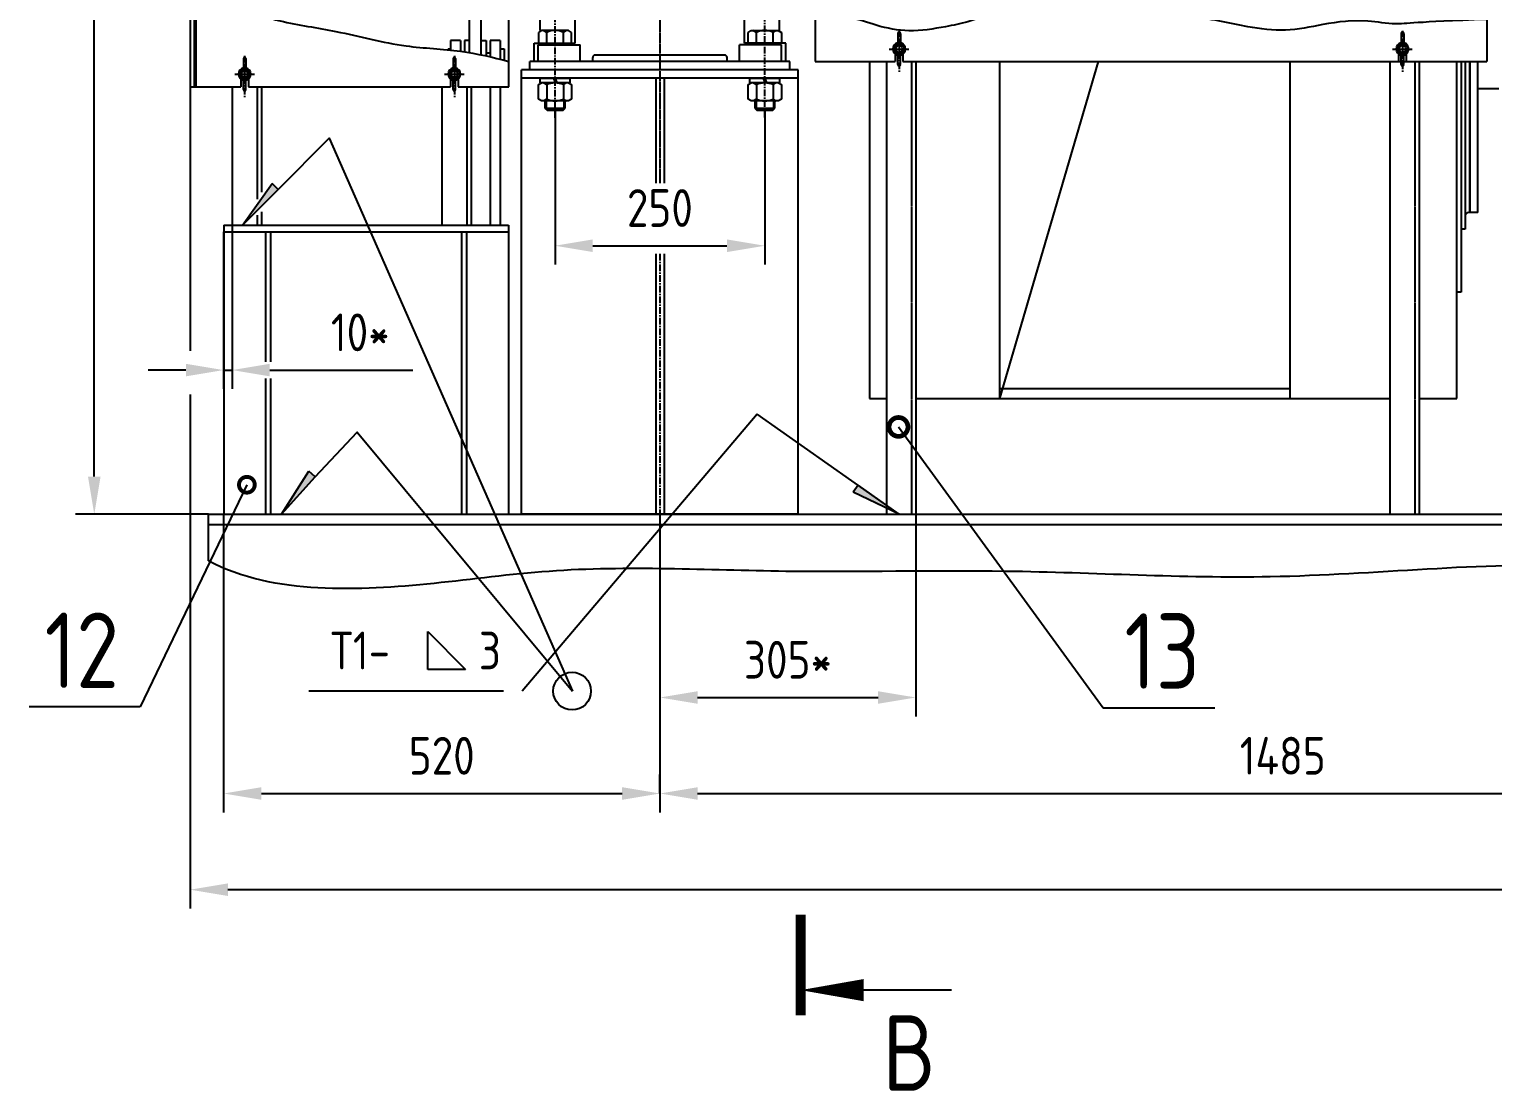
# Model space of a CAD drawing. Header units: millimetres. Extents: x -25976 to -4798, y -663 to 15440.
# Drawn here: x -17852 to -16107, y 13230 to 14497 of the extents above; entities that cross this region are included whole.
import ezdxf

# ---------------------------------------------------------------- set-up
doc = ezdxf.new("R2010")
doc.units = ezdxf.units.MM
doc.header["$LTSCALE"] = 0.25
doc.linetypes.add('CENTER', pattern=[50.8, 31.75, -6.35, 6.35, -6.35])
doc.linetypes.add('HIDDEN', pattern=[9.525, 6.35, -3.175])
for name, color, linetype in [('Bord', 1, 'Continuous'), ('Cen', 5, 'CENTER'), ('Con', 6, 'Continuous'), ('Cont', 6, 'Continuous'), ('Dim', 7, 'Continuous'), ('Hide', 2, 'HIDDEN'), ('Red', 1, 'Continuous'), ('Text', 3, 'Continuous'), ('Textb', 6, 'Continuous')]:
    doc.layers.add(name, color=color, linetype=linetype)
doc.styles.add('Style1', font='romans.shx', dxfattribs={"width": 0.8})
doc.dimstyles.new('LIN15', dxfattribs={"dimscale": 15, "dimtxt": 3, "dimasz": 3, "dimexe": 1.5, "dimexo": 0, "dimgap": 1.5, "dimtad": 1, "dimdec": 0, "dimzin": 13, "dimdsep": 46, "dimtxsty": 'Style1', "dimcen": 0, "dimclrt": 3, "dimadec": 0, "dimazin": 0, "dimtfac": 1, "dimtdec": 0, "dimtmove": 0, "dimatfit": 3, "dimfxl": 1, "dimtolj": 1, "dimtzin": 13, "dimarcsym": 0})
doc.dimstyles.new('Poz15', dxfattribs={"dimscale": 15, "dimtxt": 6, "dimasz": 2.5, "dimexe": 1.25, "dimexo": 0, "dimgap": 1.5, "dimtad": 2, "dimtoh": 1, "dimtxsty": 'Style1', "dimblk": 'DOTSMALL', "dimcen": 2.5, "dimclrt": 6, "dimadec": 0, "dimazin": 0, "dimtfac": 1, "dimtmove": 0, "dimatfit": 3, "dimldrblk": 'DOTSMALL', "dimfxl": 1, "dimarcsym": 0})
doc.dimstyles.new('Poz_15', dxfattribs={"dimscale": 15, "dimtxt": 6, "dimasz": 3, "dimexe": 1.25, "dimexo": 0, "dimgap": 1.5, "dimtad": 2, "dimtih": 1, "dimtoh": 1, "dimdec": 0, "dimtxsty": 'Style1', "dimblk": 'DOTSMALL', "dimcen": 2.5, "dimclrt": 6, "dimadec": 0, "dimazin": 0, "dimtfac": 1, "dimtdec": 0, "dimtmove": 0, "dimatfit": 3, "dimldrblk": 'DOTSMALL', "dimfxl": 1, "dimarcsym": 0})
doc.dimstyles.new('Svarka15', dxfattribs={"dimscale": 15, "dimtxt": 3, "dimasz": 4, "dimexe": 1.25, "dimexo": 0, "dimgap": 1.5, "dimtad": 1, "dimtoh": 1, "dimtxsty": 'Standard', "dimblk": 'Arrow', "dimcen": 2.5, "dimclrt": 3, "dimadec": 0, "dimazin": 0, "dimtfac": 1, "dimtmove": 0, "dimatfit": 3, "dimldrblk": 'Arrow', "dimfxl": 1, "dimarcsym": 0})

# ---------------------------------------------------------------- blocks, each defined once
blk = doc.blocks.new('*D191')
at = {"layer": 'Dim', "color": 0, "lineweight": -2, "transparency": 16777216}
for p, q in [((-17225.3, 14400), (-17225.3, 14215.8)), ((-16975.3, 14400), (-16975.3, 14215.8)), ((-17180.3, 14238.3), (-17020.3, 14238.3))]:
    blk.add_line(p, q, dxfattribs=at)
at = {"layer": 'Dim', "color": 0, "transparency": 16777216}
for points in [[(-17180.3, 14245.8), (-17180.3, 14230.8), (-17225.3, 14238.3)], [(-17020.3, 14245.8), (-17020.3, 14230.8), (-16975.3, 14238.3)]]:
    blk.add_solid(points, dxfattribs=at)
at = {"layer": 'Dim', "color": 3, "transparency": 16777216, "insert": (-17100.3, 14283.3), "char_height": 45, "attachment_point": 5, "style": 'Style1'}
blk.add_mtext('\\A1;250', dxfattribs=at)
blk = doc.blocks.new('*D196')
at = {"layer": 'Dim', "color": 0, "lineweight": -2, "transparency": 16777216}
for p, q in [((-17100.3, 13918), (-17100.3, 13677)), ((-16795.2, 13918), (-16795.2, 13677)), ((-17055.3, 13699.5), (-16840.2, 13699.5))]:
    blk.add_line(p, q, dxfattribs=at)
at = {"layer": 'Dim', "color": 0, "transparency": 16777216}
for points in [[(-17055.3, 13707), (-17055.3, 13692), (-17100.3, 13699.5)], [(-16840.2, 13707), (-16840.2, 13692), (-16795.2, 13699.5)]]:
    blk.add_solid(points, dxfattribs=at)
at = {"layer": 'Dim', "color": 3, "transparency": 16777216, "insert": (-16947.7, 13744.5), "char_height": 45, "attachment_point": 5, "style": 'Style1'}
blk.add_mtext('\\A1;305*', dxfattribs=at)
blk = doc.blocks.new('svarka02')
at = {"layer": 'Text'}
for p, q in [((9.73, 1.5), (9.73, 4.5)), ((9.73, 4.5), (12.73, 1.5)), ((12.73, 1.5), (9.73, 1.5))]:
    blk.add_line(p, q, dxfattribs=at)
at = {"layer": 'Text', "style": 'Style1', "width": 0.8}
for tag, p in [('Т1-', (2, 1.5)), ('6', (13.78, 1.5))]:
    blk.add_attdef(tag, p, '', height=3, dxfattribs=at)
blk = doc.blocks.new('svarka04')
at = {"layer": 'Text'}
blk.add_circle((0, 0), 1.5, dxfattribs=at)
blk = doc.blocks.new('Arrow')
blk.add_hatch(color=256).paths.add_polyline_path([(0, 0), (-1, 0), (-1, -0.167)])
blk.add_line((-1, 0), (-1, -0.167))
at = {"color": 0, "linetype": 'ByBlock', "lineweight": -2}
for q in [(-1, 0), (-1, -0.167)]:
    blk.add_line((0, 0), q, dxfattribs=at)
blk = doc.blocks.new('_DotSmall')
at = {"color": 0, "linetype": 'ByBlock', "const_width": 0.5}
blk.add_lwpolyline([(-0.0625, 0, 1), (0.0625, 0, 1)], format="xyb", close=True, dxfattribs=at)
blk = doc.blocks.new('*D207')
at = {"layer": 'Dim', "color": 0, "lineweight": -2, "transparency": 16777216}
for p, q in [((-17100.3, 13918), (-17100.3, 13562.5)), ((-15615.3, 13918), (-15615.3, 13562.5)), ((-17055.3, 13585), (-15660.3, 13585))]:
    blk.add_line(p, q, dxfattribs=at)
at = {"layer": 'Dim', "color": 0, "transparency": 16777216}
for points in [[(-17055.3, 13592.5), (-17055.3, 13577.5), (-17100.3, 13585)], [(-15660.3, 13592.5), (-15660.3, 13577.5), (-15615.3, 13585)]]:
    blk.add_solid(points, dxfattribs=at)
at = {"layer": 'Dim', "color": 3, "transparency": 16777216, "insert": (-16357.8, 13630), "char_height": 45, "attachment_point": 5, "style": 'Style1'}
blk.add_mtext('\\A1;1485', dxfattribs=at)
blk = doc.blocks.new('RAZREZ03')
at = {"layer": 'Text', "const_width": 0.8}
blk.add_lwpolyline([(0, 2), (0, -6)], dxfattribs=at)
at = {"layer": 'Text'}
blk.add_lwpolyline([(0, 0, 0, 1.76, 0), (5, 0, 1.76, 1.76, 0)], format="xyseb", dxfattribs=at)
blk.add_lwpolyline([(12, 0), (5, 0)], dxfattribs=at)
at = {"layer": 'Textb', "style": 'Style1', "width": 0.8}
blk.add_attdef('A', (6.5, 2), '', height=6, dxfattribs=at)
blk = doc.blocks.new('*D212')
at = {"layer": 'Dim', "color": 0, "lineweight": -2, "transparency": 16777216}
for p, q in [((-17182.5, 15439.5), (-17797, 15439.5)), ((-17774.5, 13963), (-17774.5, 15394.5)), ((-17638.3, 13918), (-17797, 13918))]:
    blk.add_line(p, q, dxfattribs=at)
at = {"layer": 'Dim', "color": 0, "transparency": 16777216}
for points in [[(-17782, 15394.5), (-17767, 15394.5), (-17774.5, 15439.5)], [(-17782, 13963), (-17767, 13963), (-17774.5, 13918)]]:
    blk.add_solid(points, dxfattribs=at)
at = {"layer": 'Dim', "color": 3, "transparency": 16777216, "insert": (-17819.5, 14678.8), "char_height": 45, "attachment_point": 5, "rotation": 90, "style": 'Style1'}
blk.add_mtext('\\A1;1910', dxfattribs=at)
blk = doc.blocks.new('*D227')
at = {"layer": 'Dim', "color": 0, "lineweight": -2, "transparency": 16777216}
for p, q in [((-17620.3, 13918), (-17620.3, 13562.5)), ((-17100.3, 13585), (-17100.3, 13607.5)), ((-17575.3, 13585), (-17145.3, 13585))]:
    blk.add_line(p, q, dxfattribs=at)
at = {"layer": 'Dim', "color": 0, "transparency": 16777216}
for points in [[(-17575.3, 13592.5), (-17575.3, 13577.5), (-17620.3, 13585)], [(-17145.3, 13592.5), (-17145.3, 13577.5), (-17100.3, 13585)]]:
    blk.add_solid(points, dxfattribs=at)
at = {"layer": 'Dim', "color": 3, "transparency": 16777216, "insert": (-17360.3, 13630), "char_height": 45, "attachment_point": 5, "style": 'Style1'}
blk.add_mtext('\\A1;520', dxfattribs=at)
blk = doc.blocks.new('*D228')
at = {"layer": 'Dim', "color": 0, "lineweight": -2, "transparency": 16777216}
for p, q in [((-17620.3, 14255), (-17620.3, 14067.5)), ((-17610.3, 14263), (-17610.3, 14067.5)), ((-17665.3, 14090), (-17710.3, 14090)), ((-17620.3, 14090), (-17610.3, 14090)), ((-17565.3, 14090), (-17394.7, 14090))]:
    blk.add_line(p, q, dxfattribs=at)
at = {"layer": 'Dim', "color": 0, "transparency": 16777216}
for points in [[(-17665.3, 14097.5), (-17665.3, 14082.5), (-17620.3, 14090)], [(-17565.3, 14097.5), (-17565.3, 14082.5), (-17610.3, 14090)]]:
    blk.add_solid(points, dxfattribs=at)
at = {"layer": 'Dim', "color": 3, "transparency": 16777216, "insert": (-17457.5, 14135), "char_height": 45, "attachment_point": 5, "style": 'Style1'}
blk.add_mtext('\\A1;10*', dxfattribs=at)

msp = doc.modelspace()

# ---------------------------------------------------------------- linework, layer by layer
at = {"color": 1, "ltscale": 0.496}
for p, q in [((-17235.64787, 14411.0105), (-17235.64787, 14400.8865)), ((-17214.89587, 14411.0105), (-17214.89587, 14400.8865)), ((-16985.64787, 14411.0105), (-16985.64787, 14400.8865)), ((-16964.89587, 14411.0105), (-16964.89587, 14400.8865))]:
    msp.add_line(p, q, dxfattribs=at)
at = {"layer": 'Bord'}
for p, q in [((-16577.82139, 14457.94284), (-16695.2812, 14056.0124)), ((-16695.28112, 14068.0124), (-16349.3141, 14068.01345)), ((-17638.27152, 13918.0105), (-11657.44951, 13918.0105)), ((-17638.27152, 13862.54311), (-17638.27152, 13918.0105)), ((-17638.27152, 13906.0105), (-11662.90372, 13906.0105))]:
    msp.add_line(p, q, dxfattribs=at)
for points, knots in [([(-16114.70696, 14508.13674), (-16199.64678, 14505.20541), (-16222.29745, 14500.51135), (-16263.10096, 14509.06676), (-16307.2475, 14503.32644), (-16354.37656, 14492.76083), (-16405.82742, 14499.91871), (-16470.00866, 14515.06794), (-16549.33697, 14515.68609), (-16623.14628, 14510.29263), (-16685.18498, 14526.56685), (-16725.24983, 14505.83375), (-16765.1527, 14498.58332), (-16801.93097, 14491.945), (-16840.2047, 14499.71378), (-16875.78008, 14512.6335), (-16900.31381, 14514.80499), (-16915.15016, 14515.49468)], [8.6699109806, 8.6699109806, 8.6699109806, 8.6699109806, 44.4357941064, 77.6640554561, 131.5509808097, 176.6734522765, 221.49995704, 285.3768034223, 374.7095641462, 457.3725745921, 508.0374890597, 559.0234906049, 586.0991750123, 630.1879595845, 669.5959113658, 701.5014730666, 743.3737172192, 743.3737172192, 743.3737172192, 743.3737172192]), ([(-11657.44951, 13918.0105), (-11665.95375, 13890.15436), (-11767.81821, 13843.65557), (-12013.52323, 13851.73808), (-12290.56438, 13860.00502), (-12586.01433, 13825.9155), (-12802.59291, 13858.01937), (-13084.59481, 13832.48044), (-13389.53292, 13869.71736), (-13767.20116, 13803.82943), (-14145.21429, 13863.7559), (-14644.46568, 13846.41634), (-15153.1879, 13894.77953), (-15635.3183, 13807.9506), (-16006.89816, 13874.90858), (-16352.92029, 13833.09518), (-16670.21194, 13854.24843), (-16956.49798, 13846.11381), (-17231.428, 13862.16939), (-17458.43871, 13815.89522), (-17599.51642, 13841.20003), (-17638.27152, 13862.54311)], [28.9537729083, 28.9537729083, 28.9537729083, 28.9537729083, 128.0368121122, 363.8410900938, 744.4747886101, 967.9903106951, 1250.4890747267, 1395.016307447, 1815.0769562346, 2163.8858423675, 2532.329580656, 2952.3904362194, 3661.1870095606, 4056.3095812513, 4405.1184673842, 4779.4195354185, 5094.4948980203, 5357.000996832, 5639.1949599941, 5915.5279184175, 6049.6760983229, 6049.6760983229, 6049.6760983229, 6049.6760983229])]:
    msp.add_open_spline(points, degree=3, knots=knots, dxfattribs=at)
at = {"layer": 'Cen', "ltscale": 0.2}
msp.add_line((-17100.27187, 14827.4105), (-17100.27187, 14312.735), dxfattribs=at)
at = {"layer": 'Cen'}
for p, q in [((-17225.27187, 14390.78448), (-17225.27187, 14508.1105)), ((-16975.27187, 14391.35629), (-16975.27187, 14510.7855)), ((-16815.15037, 14494.80699), (-16815.15037, 14444.06153)), ((-16215.15016, 14494.80699), (-16215.15016, 14444.06153)), ((-17595.27208, 14464.87464), (-17595.27208, 14414.12919)), ((-17345.27187, 14464.87464), (-17345.27187, 14414.12919)), ((-17100.27187, 14228.45962), (-17100.27187, 13877.47256))]:
    msp.add_line(p, q, dxfattribs=at)
at = {"layer": 'Cen', "linetype": 'Continuous'}
for p, q in [((-16815.15027, 14484.64297), (-16815.15047, 14461.24271)), ((-16215.15006, 14484.64297), (-16215.15026, 14461.24271)), ((-16826.8505, 14472.94284), (-16803.45024, 14472.94284)), ((-16226.85029, 14472.94284), (-16203.45003, 14472.94284)), ((-17595.27198, 14454.71063), (-17595.27218, 14431.31037)), ((-17345.27177, 14454.71063), (-17345.27197, 14431.31037)), ((-17606.97221, 14443.0105), (-17583.57195, 14443.0105)), ((-17356.972, 14443.0105), (-17333.57174, 14443.0105))]:
    msp.add_line(p, q, dxfattribs=at)
at = {"layer": 'Cen', "ltscale": 0.05}
for p, q in [((-16822.65037, 14472.94284), (-16807.65037, 14472.94284)), ((-16222.65016, 14472.94284), (-16207.65016, 14472.94284)), ((-17602.77208, 14443.0105), (-17587.77208, 14443.0105)), ((-17352.77187, 14443.0105), (-17337.77187, 14443.0105))]:
    msp.add_line(p, q, dxfattribs=at)
at = {"layer": 'Con'}
for p, q in [((-17280.27187, 14428.0105), (-17280.27187, 14813.0105)), ((-17327.27187, 14468.64864), (-17327.27187, 14647.99337)), ((-17313.27187, 14465.98627), (-17313.27187, 14647.99337)), ((-16915.15016, 14457.94284), (-16819.65037, 14457.94284)), ((-16830.15037, 14457.94284), (-16830.15037, 13918.0105)), ((-16810.65037, 14457.94284), (-16114.70696, 14457.94284)), ((-16795.15037, 14457.94284), (-16795.15037, 13918.0105)), ((-16230.15016, 14457.94284), (-16230.15016, 13918.0105)), ((-16195.15016, 14457.94284), (-16195.15016, 13918.0105)), ((-17610.27208, 14428.0105), (-17610.27208, 14263.0105)), ((-17575.27208, 14428.0105), (-17575.27208, 14302.26976)), ((-17360.27187, 14428.0105), (-17360.27187, 14263.0105)), ((-17325.27187, 14428.0105), (-17325.27187, 14263.0105)), ((-17575.27208, 14278.85609), (-17575.27208, 14263.0105)), ((-17620.27208, 14263.0105), (-17620.27208, 13918.0105))]:
    msp.add_line(p, q, dxfattribs=at)
at = {"layer": 'Cont'}
for p, q in [((-17660.27187, 14813.0105), (-17660.27187, 14428.0105)), ((-17242.87187, 14495.0105), (-17242.87187, 14628.0105)), ((-17201.27187, 14480.0105), (-17201.27187, 14628.0105)), ((-16999.27187, 14480.0105), (-16999.27187, 14628.0105)), ((-16957.67187, 14495.0105), (-16957.67187, 14628.0105)), ((-16114.70696, 14598.00922), (-16114.70696, 14457.94284)), ((-16915.15016, 14542.3605), (-16915.15016, 14457.94284)), ((-17349.77187, 14483.0105), (-17349.77187, 14471.69189)), ((-17337.77187, 14483.0105), (-17349.77187, 14483.0105)), ((-17337.77187, 14483.0105), (-17337.77187, 14470.26745)), ((-17327.27187, 14483.0105), (-17333.27187, 14483.0105)), ((-17333.27187, 14483.0105), (-17333.27187, 14469.61742)), ((-17313.27187, 14483.0105), (-17307.27187, 14483.0105)), ((-17307.27187, 14483.0105), (-17307.27187, 14464.69738)), ((-17290.77187, 14483.0105), (-17302.77187, 14483.0105)), ((-17302.77187, 14483.0105), (-17302.77187, 14463.6818)), ((-17290.77187, 14483.0105), (-17290.77187, 14460.80558)), ((-17250.27187, 14480.0105), (-17201.27187, 14480.0105)), ((-17250.27187, 14458.0105), (-17250.27187, 14480.0105)), ((-17241.28957, 14495.0105), (-17245.07187, 14492.82678)), ((-17245.07187, 14492.82678), (-17245.07187, 14480.0105)), ((-17245.07187, 14480.0105), (-17205.47187, 14480.0105)), ((-17209.25418, 14495.0105), (-17241.28957, 14495.0105)), ((-17235.17187, 14492.82678), (-17238.95418, 14495.0105)), ((-17235.17187, 14480.0105), (-17235.17187, 14492.82678)), ((-17215.37187, 14492.82678), (-17211.58957, 14495.0105)), ((-17215.37187, 14480.0105), (-17215.37187, 14492.82678)), ((-17205.47187, 14492.82678), (-17209.25418, 14495.0105)), ((-17205.47187, 14480.0105), (-17205.47187, 14492.82678)), ((-16950.27187, 14480.0105), (-16999.27187, 14480.0105)), ((-16995.07187, 14492.82678), (-16991.28957, 14495.0105)), ((-16995.07187, 14480.0105), (-16995.07187, 14492.82678)), ((-16955.47187, 14480.0105), (-16995.07187, 14480.0105)), ((-16991.28957, 14495.0105), (-16959.25418, 14495.0105)), ((-16985.17187, 14492.82678), (-16988.95418, 14495.0105)), ((-16985.17187, 14480.0105), (-16985.17187, 14492.82678)), ((-16965.37187, 14492.82678), (-16961.58957, 14495.0105)), ((-16965.37187, 14480.0105), (-16965.37187, 14492.82678)), ((-16959.25418, 14495.0105), (-16955.47187, 14492.82678)), ((-16955.47187, 14492.82678), (-16955.47187, 14480.0105)), ((-16950.27187, 14458.0105), (-16950.27187, 14480.0105)), ((-16816.65037, 14491.44284), (-16816.65037, 14478.75232)), ((-16813.65037, 14491.44284), (-16813.65037, 14478.75232)), ((-16216.65016, 14491.44284), (-16216.65016, 14478.75232)), ((-16213.65016, 14491.44284), (-16213.65016, 14478.75232)), ((-17352.77187, 14473.0105), (-17349.77187, 14473.0105)), ((-17352.77187, 14473.0105), (-17352.77187, 14471.99221)), ((-17302.77187, 14468.0105), (-17307.27187, 14468.0105)), ((-17290.77187, 14473.0105), (-17285.77187, 14473.0105)), ((-17285.77187, 14473.0105), (-17285.77187, 14459.55048)), ((-17245.27187, 14458.0105), (-17245.27187, 14478.0105)), ((-17245.27187, 14478.0105), (-17195.27187, 14478.0105)), ((-17195.27187, 14458.0105), (-17195.27187, 14478.0105)), ((-17180.27187, 14458.0105), (-17180.27187, 14462.6605)), ((-17023.27187, 14465.6605), (-17177.27187, 14465.6605)), ((-17020.27187, 14458.0105), (-17020.27187, 14462.6605)), ((-17005.27187, 14458.0105), (-17005.27187, 14478.0105)), ((-16955.27187, 14478.0105), (-17005.27187, 14478.0105)), ((-16955.27187, 14458.0105), (-16955.27187, 14478.0105)), ((-16819.65037, 14466.94284), (-16819.65037, 14457.94284)), ((-16816.65037, 14454.44284), (-16816.65037, 14467.13337)), ((-16813.65037, 14454.44284), (-16813.65037, 14467.13337)), ((-16810.65037, 14466.94284), (-16810.65037, 14457.94284)), ((-16219.65016, 14466.94284), (-16219.65016, 14457.94284)), ((-16216.65016, 14454.44284), (-16216.65016, 14467.13337)), ((-16213.65016, 14454.44284), (-16213.65016, 14467.13337)), ((-16210.65016, 14466.94284), (-16210.65016, 14457.94284)), ((-17596.77208, 14461.5105), (-17596.77208, 14448.81997)), ((-17593.77208, 14461.5105), (-17593.77208, 14448.81997)), ((-17346.77187, 14461.5105), (-17346.77187, 14448.81997)), ((-17343.77187, 14461.5105), (-17343.77187, 14448.81997)), ((-16935.27187, 14448.0105), (-17265.27187, 14448.0105)), ((-17265.27187, 13918.0105), (-17265.27187, 14448.0105)), ((-16945.27187, 14458.0105), (-17255.27187, 14458.0105)), ((-17255.27187, 14448.0105), (-17255.27187, 14458.0105)), ((-17180.27187, 14458.0105), (-17250.27187, 14458.0105)), ((-16945.27187, 14448.0105), (-16945.27187, 14458.0105)), ((-16935.27187, 13918.0105), (-16935.27187, 14448.0105)), ((-16850.26972, 14457.94284), (-16850.27263, 14056.01193)), ((-16695.2778, 14457.94284), (-16695.2812, 14056.0124)), ((-16349.29986, 14457.94284), (-16349.31446, 14056.0153)), ((-16150.27147, 14056.01253), (-16150.28606, 14457.94284)), ((-16145.27147, 14457.94284), (-16145.27147, 14183.00884)), ((-16140.27147, 14457.94284), (-16140.27147, 14258.00884)), ((-16135.27147, 14457.94284), (-16135.27147, 14288.00884)), ((-16134.27147, 14288.00884), (-16134.27147, 14457.94284)), ((-16125.27147, 14278.00884), (-16125.27147, 14457.94284)), ((-16125.27147, 14278.00884), (-16125.27147, 14457.94284)), ((-17660.27187, 14428.0105), (-17599.77208, 14428.0105)), ((-17599.77208, 14437.0105), (-17599.77208, 14428.0105)), ((-17596.77208, 14424.5105), (-17596.77208, 14437.20102)), ((-17593.77208, 14424.5105), (-17593.77208, 14437.20102)), ((-17590.77208, 14437.0105), (-17590.77208, 14428.0105)), ((-17590.77208, 14428.0105), (-17349.77187, 14428.0105)), ((-17349.77187, 14443.0105), (-17352.77187, 14443.0105)), ((-17349.77187, 14437.0105), (-17349.77187, 14428.0105)), ((-17346.77187, 14424.5105), (-17346.77187, 14437.20102)), ((-17343.77187, 14424.5105), (-17343.77187, 14437.20102)), ((-17340.77187, 14437.0105), (-17340.77187, 14428.0105)), ((-17340.77187, 14428.0105), (-17280.27187, 14428.0105)), ((-17327.27187, 14428.0105), (-17313.27187, 14428.0105)), ((-17305.27187, 14428.0105), (-17302.77187, 14428.0105)), ((-17302.77187, 14428.0105), (-17302.77187, 14263.0105)), ((-17290.77192, 14428.0105), (-17290.77192, 14264.15066)), ((-17290.77187, 14428.0105), (-17280.27187, 14428.0105)), ((-17290.77187, 14428.0105), (-17290.77187, 14262.99764)), ((-16935.27187, 14438.0105), (-17265.27187, 14438.0105)), ((-17245.07187, 14430.43204), (-17241.47187, 14432.5105)), ((-17245.07187, 14413.08896), (-17245.07187, 14430.43204)), ((-17243.02187, 14438.0105), (-17207.52187, 14438.0105)), ((-17243.02187, 14432.5105), (-17243.02187, 14438.0105)), ((-17207.52187, 14432.5105), (-17243.02187, 14432.5105)), ((-17209.07187, 14432.5105), (-17241.47187, 14432.5105)), ((-17238.77187, 14432.5105), (-17235.17187, 14430.43204)), ((-17235.17187, 14430.43204), (-17235.17187, 14413.08896)), ((-17227.27371, 14438.0105), (-17225.27187, 14432.5105)), ((-17225.27187, 14438.0105), (-17223.27004, 14432.5105)), ((-17211.77187, 14432.5105), (-17215.37187, 14430.43204)), ((-17215.37187, 14430.43204), (-17215.37187, 14413.08896)), ((-17209.07187, 14432.5105), (-17205.47187, 14430.43204)), ((-17207.52187, 14438.0105), (-17207.52187, 14432.5105)), ((-17205.47187, 14430.43204), (-17205.47187, 14413.08896)), ((-17105.27187, 14438.0105), (-17105.27187, 14312.735)), ((-17095.27187, 14438.0105), (-17095.27187, 14312.735)), ((-16995.07187, 14430.43204), (-16991.47187, 14432.5105)), ((-16995.07187, 14413.08896), (-16995.07187, 14430.43204)), ((-16993.02187, 14438.0105), (-16957.52187, 14438.0105)), ((-16993.02187, 14432.5105), (-16993.02187, 14438.0105)), ((-16957.52187, 14432.5105), (-16993.02187, 14432.5105)), ((-16959.07187, 14432.5105), (-16991.47187, 14432.5105)), ((-16988.77187, 14432.5105), (-16985.17187, 14430.43204)), ((-16985.17187, 14430.43204), (-16985.17187, 14413.08896)), ((-16977.27371, 14438.0105), (-16975.27187, 14432.5105)), ((-16975.27187, 14438.0105), (-16973.27004, 14432.5105)), ((-16961.77187, 14432.5105), (-16965.37187, 14430.43204)), ((-16965.37187, 14430.43204), (-16965.37187, 14413.08896)), ((-16959.07187, 14432.5105), (-16955.47187, 14430.43204)), ((-16957.52187, 14438.0105), (-16957.52187, 14432.5105)), ((-16955.47187, 14430.43204), (-16955.47187, 14413.08896)), ((-17241.47187, 14411.0105), (-17245.07187, 14413.08896)), ((-17209.07187, 14411.0105), (-17241.47187, 14411.0105)), ((-17235.17187, 14413.08896), (-17238.77187, 14411.0105)), ((-17237.27187, 14411.0105), (-17237.27187, 14402.5105)), ((-17215.37187, 14413.08896), (-17211.77187, 14411.0105)), ((-17213.27187, 14402.5105), (-17213.27187, 14411.0105)), ((-17205.47187, 14413.08896), (-17209.07187, 14411.0105)), ((-16991.47187, 14411.0105), (-16995.07187, 14413.08896)), ((-16959.07187, 14411.0105), (-16991.47187, 14411.0105)), ((-16985.17187, 14413.08896), (-16988.77187, 14411.0105)), ((-16987.27187, 14411.0105), (-16987.27187, 14402.5105)), ((-16965.37187, 14413.08896), (-16961.77187, 14411.0105)), ((-16963.27187, 14402.5105), (-16963.27187, 14411.0105)), ((-16955.47187, 14413.08896), (-16959.07187, 14411.0105)), ((-16100.27152, 14425.50884), (-16125.27147, 14425.50884)), ((-17237.27187, 14402.5105), (-17213.27187, 14402.5105)), ((-17237.27187, 14402.5105), (-17234.77187, 14400.0105)), ((-17234.77187, 14400.0105), (-17215.77187, 14400.0105)), ((-17215.77187, 14400.0105), (-17213.27187, 14402.5105)), ((-16987.27187, 14402.5105), (-16984.77187, 14400.0105)), ((-16987.27187, 14402.5105), (-16963.27187, 14402.5105)), ((-16984.77187, 14400.0105), (-16965.77187, 14400.0105)), ((-16965.77187, 14400.0105), (-16963.27187, 14402.5105)), ((-16135.27147, 14288.00884), (-16135.27147, 14278.00884)), ((-16134.27147, 14278.00884), (-16134.27147, 14288.00884)), ((-16125.27147, 14278.00884), (-16136.27147, 14278.00884)), ((-16125.27147, 14278.00884), (-16136.27147, 14278.00884)), ((-16125.27147, 14278.00884), (-16130.70696, 14278.00884)), ((-16125.27147, 14278.00884), (-16130.70696, 14278.00884)), ((-17620.27208, 14263.0105), (-17280.77187, 14263.0105)), ((-17620.27208, 14255.0105), (-17280.77187, 14255.0105)), ((-17610.27208, 14263.0105), (-17575.27208, 14263.0105)), ((-17570.27187, 14255.0105), (-17570.27187, 14099.75551)), ((-17564.27187, 14255.0105), (-17564.27187, 14099.75551)), ((-17360.27187, 14263.0105), (-17325.27187, 14263.0105)), ((-17336.77187, 14255.0105), (-17336.77187, 13918.0105)), ((-17330.77187, 14255.0105), (-17330.77187, 13918.0105)), ((-17280.77187, 14263.0105), (-17280.77187, 13918.0105)), ((-16140.27147, 14258.00884), (-16145.27147, 14258.00884)), ((-17105.27187, 14228.45962), (-17105.27187, 13918.0105)), ((-17095.27187, 14228.45962), (-17095.27187, 13918.0105)), ((-16145.27147, 14183.00884), (-16150.27608, 14183.00884)), ((-17570.27187, 14080.14356), (-17570.27187, 13918.0105)), ((-17564.27187, 14080.14356), (-17564.27187, 13918.0105)), ((-16850.27263, 14056.01193), (-16830.15037, 14056.01199)), ((-16795.15037, 14056.0121), (-16230.15016, 14056.01382)), ((-16195.15016, 14056.01392), (-16150.27147, 14056.01406)), ((-17620.27208, 13918.0105), (-17280.77187, 13918.0105)), ((-16935.27187, 13918.0105), (-17265.27187, 13918.0105)), ((-17265.27187, 13918.0105), (-16935.27187, 13918.0105)), ((-16830.15037, 13918.0105), (-16795.15037, 13918.0105)), ((-16230.15016, 13918.0105), (-16195.15016, 13918.0105))]:
    msp.add_line(p, q, dxfattribs=at)
for centre, radius in [((-16815.15037, 14472.94284), 6), ((-16815.15037, 14472.94284), 4), ((-16215.15016, 14472.94284), 6), ((-16215.15016, 14472.94284), 4), ((-17595.27208, 14443.0105), 6), ((-17595.27208, 14443.0105), 4), ((-17345.27187, 14443.0105), 6), ((-17345.27187, 14443.0105), 4)]:
    msp.add_circle(centre, radius, dxfattribs=at)
for centre, radius, start, end in [((-17225.27187, 14471.47751), 23.53299, 65.12208877, 114.87791123), ((-16975.27187, 14471.47751), 23.53299, 65.12208877, 114.87791123), ((-16815.15037, 14472.94284), 7.5, 101.53695903, 258.46304097), ((-16815.15037, 14491.44284), 1.5, 0, 180), ((-16815.15037, 14472.94284), 7.5, 281.53695903, 78.46304097), ((-16215.15016, 14472.94284), 7.5, 101.53695903, 258.46304097), ((-16215.15016, 14491.44284), 1.5, 0, 180), ((-16215.15016, 14472.94284), 7.5, 281.53695903, 78.46304097), ((-17595.27208, 14461.5105), 1.5, 0, 180), ((-17345.27187, 14461.5105), 1.5, 0, 180), ((-17177.27187, 14462.6605), 3, 90, 180), ((-17023.27187, 14462.6605), 3, 0, 90), ((-17595.27208, 14443.0105), 7.5, 101.53695903, 258.46304097), ((-17595.27208, 14443.0105), 7.5, 281.53695903, 78.46304097), ((-17345.27187, 14443.0105), 7.5, 101.53695903, 258.46304097), ((-17345.27187, 14443.0105), 7.5, 281.53695903, 78.46304097), ((-16815.15037, 14454.44284), 1.5, 180, 0), ((-16215.15016, 14454.44284), 1.5, 180, 0), ((-17225.27187, 14407.89373), 24.61677, 66.28641753, 113.71358247), ((-16975.27187, 14407.89373), 24.61677, 66.28641753, 113.71358247), ((-17595.27208, 14424.5105), 1.5, 180, 0), ((-17345.27187, 14424.5105), 1.5, 180, 0), ((-17225.27187, 14435.62727), 24.61677, 246.28641753, 293.71358247), ((-16975.27187, 14435.62727), 24.61677, 246.28641753, 293.71358247), ((-16136.27147, 14274.00884), 4, 90, 180)]:
    msp.add_arc(centre, radius, start, end, dxfattribs=at)
at = {"layer": 'Dim'}
for p, q in [((-17660.27187, 14428.0105), (-17660.27187, 14113.08519)), ((-17660.27187, 14060.96418), (-17660.27187, 13447.77293)), ((-17286.83909, 13707.12517), (-17518.68811, 13707.12517)), ((-11561.27117, 13470.27293), (-17615.27187, 13470.27293))]:
    msp.add_line(p, q, dxfattribs=at)
for points in [[(-17555.41594, 14305.53905), (-17494.595, 14366.65392), (-17204.33909, 13707.12517)], [(-17511.35069, 13962.8051), (-17461.25945, 14016.14442), (-17204.33909, 13707.12517)]]:
    msp.add_lwpolyline(points, dxfattribs=at)
msp.add_solid([(-17615.27187, 13477.77293), (-17615.27187, 13462.77293), (-17660.27187, 13470.27293)], dxfattribs=at)
at = {"layer": 'Hide', "ltscale": 0.25}
for p, q in [((-17655.27187, 14811.0105), (-17655.27187, 14428.0105)), ((-17653.27187, 14811.0105), (-17653.27187, 14428.0105)), ((-16800.15037, 14457.94284), (-16800.15037, 13918.0105)), ((-16200.15016, 14457.94284), (-16200.15016, 13918.0105)), ((-17580.27208, 14428.0105), (-17580.27208, 14293.6049)), ((-17330.27187, 14428.0105), (-17330.27187, 14263.0105)), ((-17580.27208, 14274.61584), (-17580.27208, 14263.0105))]:
    msp.add_line(p, q, dxfattribs=at)
at = {"layer": 'Red'}
msp.add_open_spline([(-17584.53756, 14813.0105), (-17594.33677, 14800.26236), (-17615.36606, 14772.90463), (-17621.33124, 14722.74894), (-17640.83313, 14679.13035), (-17634.59635, 14627.63715), (-17629.19986, 14584.92504), (-17624.13453, 14540.1724), (-17592.47583, 14517.2158), (-17545.659, 14503.48583), (-17480.34286, 14494.36366), (-17409.90908, 14474.57523), (-17339.62078, 14472.69066), (-17299.29945, 14463.05366), (-17280.27187, 14458.14247)], degree=3, knots=[0, 0, 0, 0, 47.3806630262, 101.6797826483, 147.9071599139, 187.6239741382, 253.1899307996, 280.9134365777, 316.9113493729, 360.6041968088, 428.5031452026, 513.7451139372, 579.1735871971, 637.965594983, 637.965594983, 637.965594983, 637.965594983], dxfattribs=at)

# ---------------------------------------------------------------- block references
at = {"layer": 'Dim', "xscale": 60, "yscale": 60, "zscale": 60}
for p, rotation in [((-17597.73995, 14263.0105), 225.1381120259389), ((-17551.26865, 13918.0105), 228.2947006488363)]:
    msp.add_blockref('Arrow', p, dxfattribs=dict(at, rotation=rotation))
at = {"layer": 'Dim', "xscale": 15, "yscale": 15, "zscale": 15}
msp.add_blockref('svarka02', (-17522.81926, 13710.52848), dxfattribs=at).add_auto_attribs({'6': '3', 'Т1-': 'Т1-'})
msp.add_blockref('svarka04', (-17204.9094, 13707.18155), dxfattribs=at)
at = {"layer": 'Dim'}
ref = msp.add_blockref('RAZREZ03', (-16932.49126, 13350.47869), dxfattribs=dict(at, xscale=-15, yscale=15, zscale=15, rotation=180))
ref.add_attrib('A', 'В', (-16834.99126, 13230.47869), dxfattribs={"layer": 'Textb', "height": 90, "style": 'Style1', "width": 0.8})

# ---------------------------------------------------------------- texts
at = {"layer": 'Dim', "color": 6, "char_height": 90, "style": 'Style1'}
for s, insert, width, attachment_point in [('12', (-17744.96326, 13710.7892), 95.6128, 9), ('13', (-16546.5547, 13709.85711), 92.8432, 7)]:
    msp.add_mtext(s, dxfattribs=dict(at, insert=insert, width=width, attachment_point=attachment_point))

# ---------------------------------------------------------------- dimensions: what is measured, and where the dimension line sits
at = {"layer": 'Dim'}
dim = msp.add_linear_dim(base=(-17774.52883, 15439.5082), p1=(-17638.27152, 13918.0105), p2=(-17182.50993, 15439.5082), angle=90, text='1910', dimstyle='LIN15', dxfattribs=at)
dim.commit()
dim.dimension.update_dxf_attribs({"geometry": '*D212', "text_midpoint": (-17819.52883, 14678.75935)})
for base, p1, p2, picture, middle in [((-16975.27187, 14238.31179), (-17225.27187, 14400.0105), (-16975.27187, 14400.0105), '*D191', (-17100.27187, 14283.31179)), ((-17100.27187, 13584.9786), (-17620.27208, 13918.0105), (-17100.27187, 13584.9786), '*D227', (-17360.27198, 13629.9786)), ((-15615.27152, 13584.9786), (-17100.27187, 13918.0105), (-15615.27152, 13918.0105), '*D207', (-16357.7717, 13629.9786))]:
    dim = msp.add_linear_dim(base=base, p1=p1, p2=p2, dimstyle='LIN15', dxfattribs=at)
    dim.commit()
    dim.dimension.update_dxf_attribs({"geometry": picture, "text_midpoint": middle})
for base, p1, p2, picture, middle in [((-17610.27208, 14090.03121), (-17620.27208, 14255.0105), (-17610.27208, 14263.0105), '*D228', (-17457.48637, 14135.03121)), ((-16795.15037, 13699.52992), (-17100.27187, 13918.0105), (-16795.15037, 13918.0105), '*D196', (-16947.71112, 13744.52992))]:
    dim = msp.add_linear_dim(base=base, p1=p1, p2=p2, text='<>*', dimstyle='LIN15', dxfattribs=at)
    dim.commit()
    dim.dimension.update_dxf_attribs({"geometry": picture, "text_midpoint": middle})

# ---------------------------------------------------------------- leaders
msp.add_leader([(-16815.10401, 13918.0105), (-16984.30494, 14037.55041), (-17264.33909, 13707.12517)], dimstyle='Svarka15', override={"dimgap": 1.5, "dimtad": 1}, dxfattribs=at)
at = {"layer": 'Dim', "annotation_type": 0, "has_hookline": 1}
for points, dimstyle, hookline_direction, text_width in [([(-16815.84529, 14022.22148), (-16572.0547, 13687.35711), (-16569.0547, 13687.35711)], 'Poz_15', 0, 107.81078), ([(-17592.62549, 13953.24674), (-17719.96326, 13688.2892), (-17722.46326, 13688.2892)], 'Poz15', 1, 107.05388)]:
    msp.add_leader(points, dimstyle=dimstyle, override={"dimgap": 1.5, "dimtad": 1}, dxfattribs=dict(at, hookline_direction=hookline_direction, text_width=text_width))

doc.saveas('drawing.dxf')
